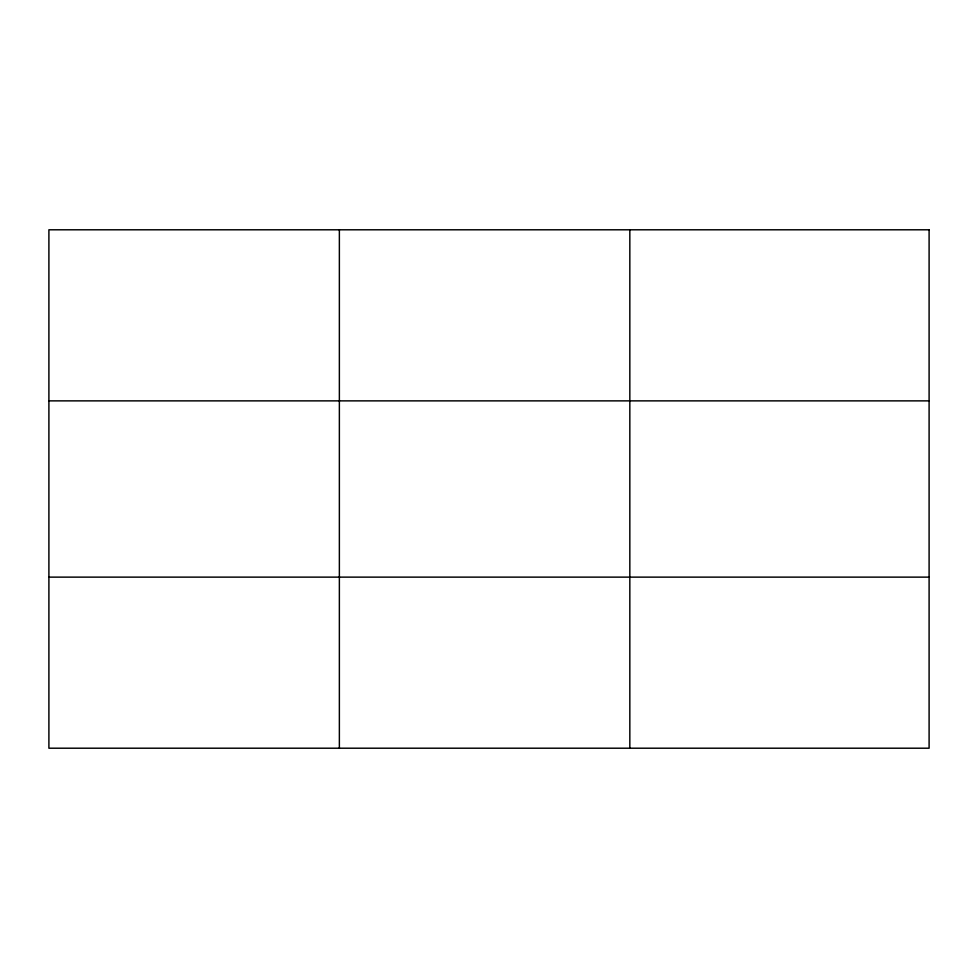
<?xml version="1.0" encoding="UTF-8"?>
<svg xmlns="http://www.w3.org/2000/svg" width="978" height="978" viewBox="0 0 978 978"><rect width="100%" height="100%" fill="white"/><g stroke="black" fill="none" stroke-linecap="round" stroke-linejoin="round"><path stroke-width="1.47" d="M339.366 229.793L339.366 748.207M629.832 229.793L629.832 748.207M48.9 400.87L929.1 400.87M48.9 577.13L929.1 577.13M929.1 229.793L929.1 748.207L48.9 748.207L48.9 229.793L929.1 229.793"/></g></svg>
